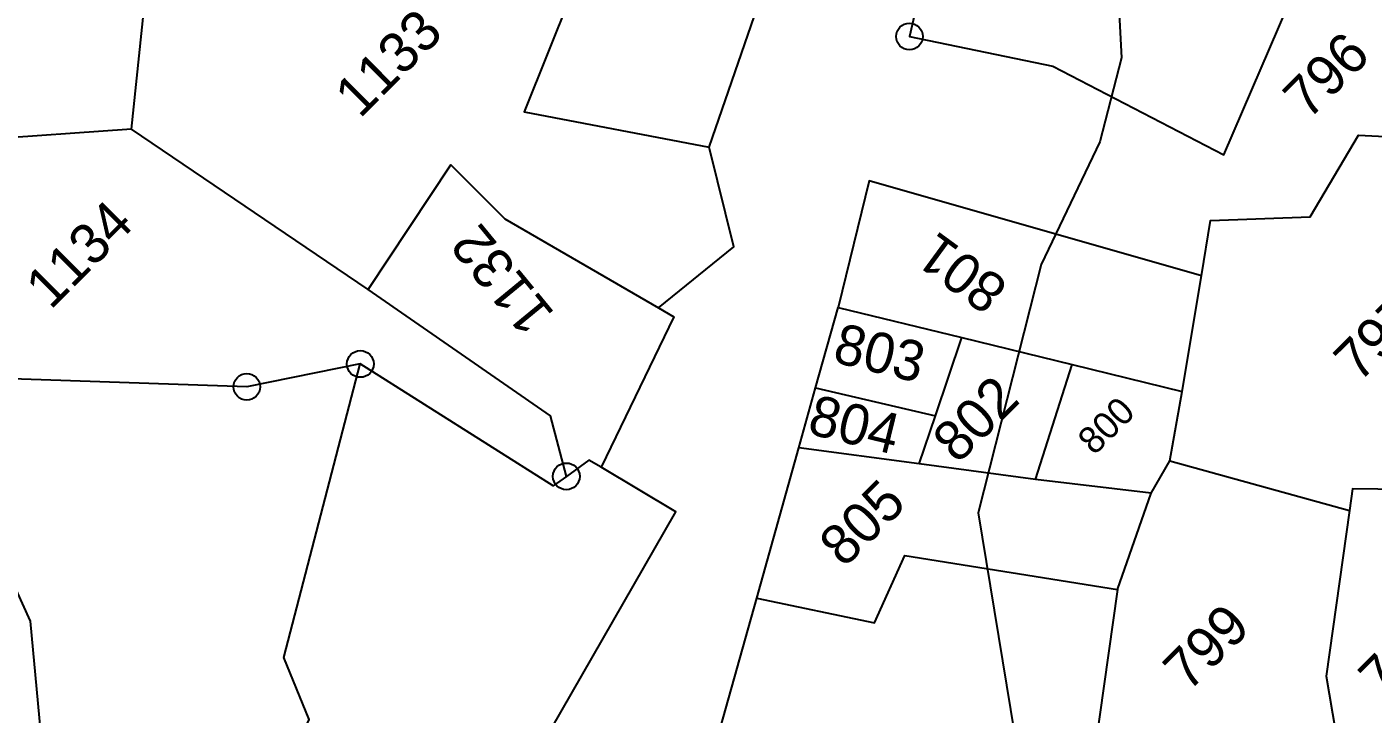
# Model space of a CAD drawing. Header units: metres. Extents: x 302352 to 308863, y 1945987 to 1951649.
# Drawn here: x 304774.8 to 305020.5, y 1948297.1 to 1948422.5 of the extents above; entities that cross this region are included whole.
import ezdxf

# ---------------------------------------------------------------- set-up
doc = ezdxf.new("R2010")
doc.units = ezdxf.units.M
for name, color, linetype in [('LINE_WATER', 4, 'Continuous'), ('POLY_PARCEL', 6, 'Continuous'), ('SYM_STONE', 1, 'Continuous'), ('TEXT_PARCEL', 7, 'Continuous')]:
    doc.layers.add(name, color=color, linetype=linetype)
doc.styles.add('TEXT_MAP', font='')
doc.styles.get('TEXT_MAP').set_extended_font_data('Kruti Dev 050')

# ---------------------------------------------------------------- blocks, each defined once
blk = doc.blocks.new('STONE')
blk.add_circle((0, 0), 0.851)
blk = doc.blocks.new('WEEWWEEWWE')
at = {"layer": 'LINE_WATER'}
blk.add_lwpolyline([(309113.701, 1946992.243), (309111.741, 1946988.761), (309108.927, 1946983.197), (309106.814, 1946981.752), (309105.493, 1946981.35), (309104.08, 1946980.765), (309102.415, 1946978.689), (309098.429, 1946975.901), (309094.651, 1946973.756), (309089.809, 1946972.087), (309085.256, 1946970.314), (309082.97, 1946967.756), (309080.317, 1946964.808), (309076.975, 1946962.824), (309071.267, 1946960.793), (309061.454, 1946954.906), (309055.651, 1946946.782), (309052.775, 1946943.711), (309046.055, 1946940.59), (309039.483, 1946939.995), (309038.857, 1946940.088)], dxfattribs=at)
at = {"layer": 'POLY_PARCEL'}
for points in [[(309046.738, 1946993.714), (309052.623, 1946998.508)], [(309046.738, 1946993.714), (309041.616, 1946998.132), (309032.375, 1946992.463)], [(309049.183, 1946981.18), (309046.738, 1946993.714)], [(309046.59, 1946979.074), (309042.277, 1946981.925), (309032.375, 1946992.463)], [(309072.465, 1946987.391), (309059.714, 1946981.894), (309064.461, 1946974.952)], [(309029.775, 1946986.003), (309028.046, 1946981.321), (309022.941, 1946975.141), (309019.586, 1946975.453), (309012.71, 1946979.855)], [(309064.461, 1946974.952), (309078.39, 1946981.79), (309087.125, 1946984.593)], [(309049.183, 1946981.18), (309055.727, 1946982.531), (309055.727, 1946979.117), (309057.794, 1946971.455)], [(309049.572, 1946969.033), (309050.976, 1946971.437), (309049.183, 1946981.18)], [(309013.429, 1946954.128), (309014.051, 1946958.785), (309019.459, 1946964.062), (309023.343, 1946963.472), (309023.872, 1946965.8), (309033.786, 1946969.432), (309034.936, 1946972.194), (309046.59, 1946979.074)], [(309049.572, 1946969.033), (309048.861, 1946969.148), (309046.59, 1946979.074)], [(309082.76, 1946977.501), (309074.274, 1946972.151), (309077.881, 1946966.695), (309080.506, 1946958.511), (309088.216, 1946961.612)], [(309057.794, 1946971.455), (309062.099, 1946971.015), (309064.461, 1946974.952)], [(309057.794, 1946971.455), (309057.996, 1946970.705), (309050.956, 1946968.224)], [(309050.956, 1946968.224), (309050.799, 1946968.835), (309049.572, 1946969.033)], [(309075.979, 1946955.386), (309068.458, 1946968.849), (309063.488, 1946965.818)], [(309029.838, 1946955.351), (309032.067, 1946957.328), (309039.297, 1946961.011), (309051.924, 1946964.465), (309050.956, 1946968.224)], [(309060.245, 1946963.983), (309063.488, 1946965.818)], [(309063.488, 1946965.818), (309066.454, 1946960.971)], [(309057.823, 1946962.612), (309060.245, 1946963.983)], [(309060.245, 1946963.983), (309063.16, 1946959.332)], [(309051.757, 1946959.18), (309057.823, 1946962.612)], [(309061.126, 1946958.319), (309057.823, 1946962.612)], [(309063.16, 1946959.332), (309066.454, 1946960.971)], [(309066.454, 1946960.971), (309069.102, 1946956.643)], [(309035.151, 1946949.795), (309051.757, 1946959.18)], [(309051.757, 1946959.18), (309054.715, 1946954.698), (309057.793, 1946955.864), (309063.444, 1946948.1)], [(309061.126, 1946958.319), (309063.16, 1946959.332)], [(309064.32, 1946954.168), (309061.126, 1946958.319)], [(309075.979, 1946955.386), (309078.011, 1946956.849), (309081.282, 1946953.832), (309085.387, 1946954.893), (309088.2, 1946951.792)], [(309064.32, 1946954.168), (309069.102, 1946956.643)], [(309069.102, 1946956.643), (309071.739, 1946952.333)], [(309071.739, 1946952.333), (309075.979, 1946955.386)], [(309067.556, 1946950.087), (309064.32, 1946954.168)], [(309069.155, 1946950.523), (309071.739, 1946952.333)], [(309067.556, 1946950.087), (309069.155, 1946950.523)], [(309069.155, 1946950.523), (309073.278, 1946943.299)], [(309063.444, 1946948.1), (309067.556, 1946950.087)], [(309063.444, 1946948.1), (309055.481, 1946942.076)], [(309078.036, 1946939.83), (309074.056, 1946943.888), (309073.278, 1946943.299)], [(309073.278, 1946943.299), (309067.326, 1946938.79), (309063.013, 1946932.692)]]:
    blk.add_lwpolyline(points, dxfattribs=at)
at = {"layer": 'SYM_STONE', "xscale": 0.7, "yscale": 0.7, "zscale": 0.7}
for p in [(309042.277, 1946981.925), (309046.59, 1946979.074), (309074.274, 1946972.151), (309049.572, 1946969.033)]:
    blk.add_blockref('STONE', p, dxfattribs=at)
at = {"layer": 'TEXT_PARCEL', "style": 'TEXT_MAP'}
for s, p in [('1134', (309038.473, 1946990.519)), ('1133', (309054.279, 1946986.837))]:
    blk.add_text(s, height=1.8, dxfattribs=at).set_placement(p)
blk.add_text('1132', height=1.8, rotation=84.55159, dxfattribs=at).set_placement((309054.353, 1946974.514))
at = {"layer": 'TEXT_PARCEL', "ltscale": 10, "style": 'TEXT_MAP'}
for s, rotation, p in [('803', 301.38587, (309061.568, 1946964.321)), ('801', 98.98254, (309069.674, 1946961.158)), ('804', 301.38587, (309058.516, 1946962.85))]:
    blk.add_text(s, height=1.8, rotation=rotation, dxfattribs=at).set_placement(p)
for s, height, p in [('805', 1.8, (309055.46, 1946957.365)), ('802', 1.8, (309062.321, 1946957.08)), ('796', 1.8, (309084.24, 1946956.928)), ('800', 1.2, (309066.916, 1946953.054)), ('797', 1.8, (309077.575, 1946947.019)), ('799', 1.8, (309062.444, 1946942.602)), ('798', 1.8, (309068.38, 1946936.208))]:
    blk.add_text(s, height=height, dxfattribs=at).set_placement(p)
blk = doc.blocks.new('fffgfhggfsdsf')
at = {"xscale": 4.089385853194386, "yscale": 4.089385853194386, "zscale": 4.089385853194386, "rotation": 44.8498280447801}
blk.add_blockref('WEEWWEEWWE', (5024019.81, -4587627.44), dxfattribs=at)

msp = doc.modelspace()

# ---------------------------------------------------------------- block references
msp.add_blockref('fffgfhggfsdsf', (0, 0))

doc.saveas('drawing.dxf')
